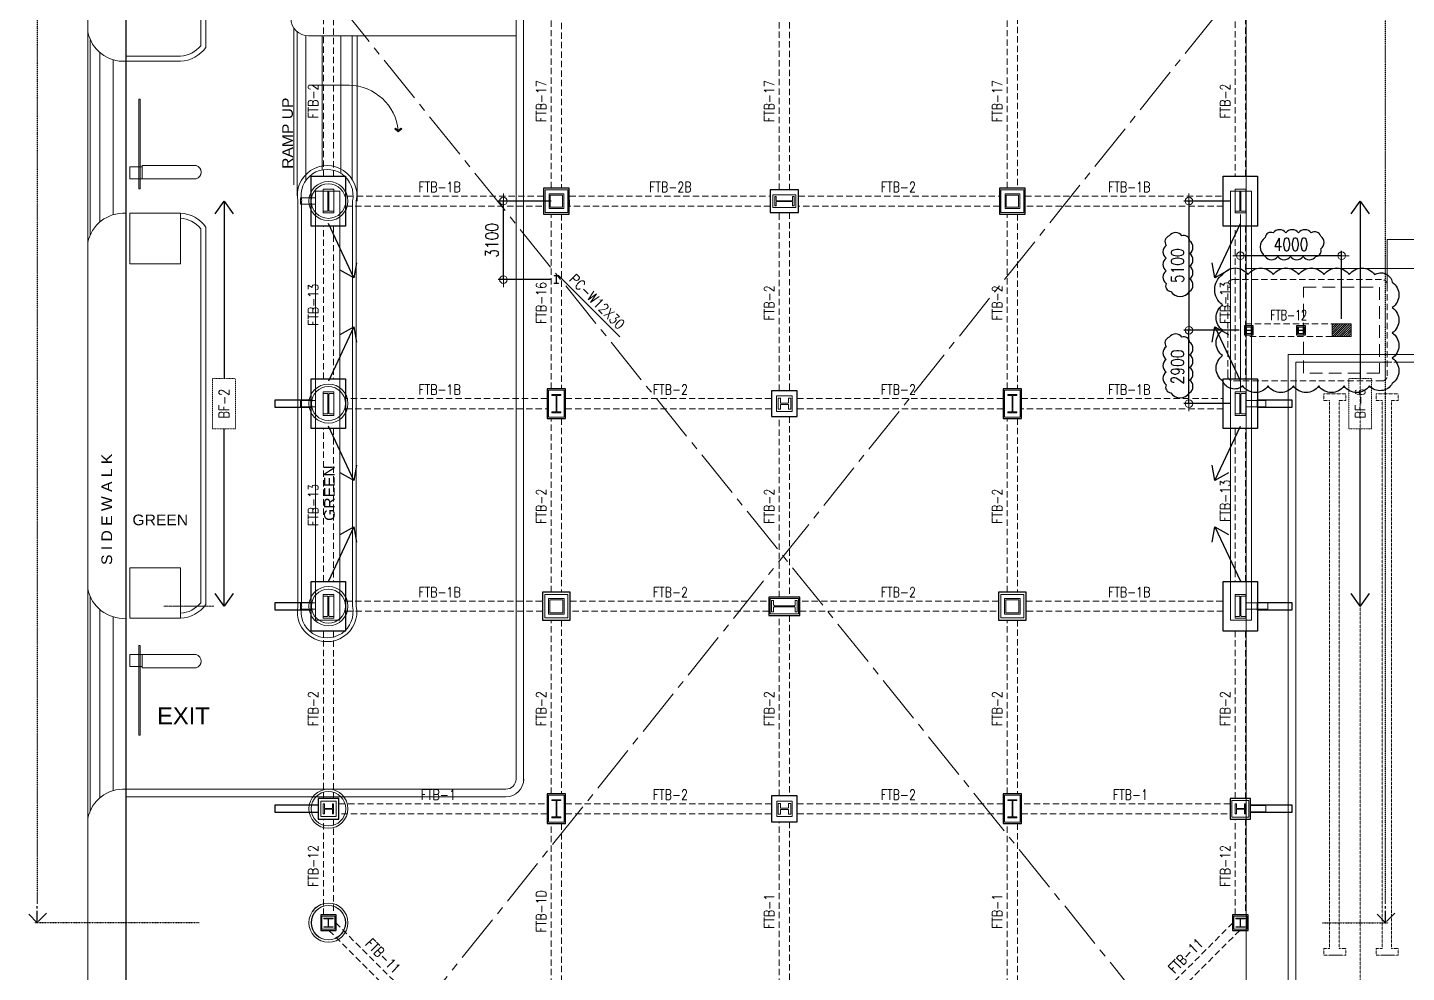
# Model space of a CAD drawing. Header units: millimetres. Extents: x 281969 to 501238, y -16030 to 119854.
# Drawn here: x 328513 to 382945, y 7011 to 44331 of the extents above; entities that cross this region are included whole.
import ezdxf

# ---------------------------------------------------------------- set-up
doc = ezdxf.new("R2010")
doc.units = ezdxf.units.MM
doc.header["$MEASUREMENT"] = 0
for name, pattern in [('CENTER2', [28.575, 19.05, -3.175, 3.175, -3.175]), ('DASHED', [0.75, 0.5, -0.25]), ('DASHED2', [0.375, 0.25, -0.125]), ('HIDDEN', [0.375, 0.25, -0.125]), ('PHANTOM2', [1.25, 0.625, -0.125, 0.125, -0.125, 0.125, -0.125])]:
    doc.linetypes.add(name, pattern=pattern)
doc.layers.get('0').update_dxf_attribs({"lineweight": 9})
for name, color, linetype, lineweight in [('A_ARCHITECTURAL BACKGROUND', 251, 'Continuous', 5), ('A_DIM', 1, 'Continuous', 5), ('BASE PLATE', 5, 'Continuous', 18), ('COLUMN', 7, 'Continuous', 13), ('GIRDER BEAM', 2, 'HIDDEN', 15), ('GIRDER GIRT', 4, 'HIDDEN', 18), ('HATCH', 8, 'Continuous', 5), ('OUTLINE', 252, 'CENTER2', 9), ('PEDESTAL CONCRETE', 20, 'Continuous', 25), ('REVCLOUD', 6, 'Continuous', 25), ('S-Anno-Symb', 143, 'PHANTOM2', 15), ('S-BEAM-IDEN', 2, 'Continuous', 9), ('S-BRACE', 2, 'Continuous', 15), ('S-BRACING', 1, 'Continuous', 18), ('S_foundation', 4, 'HIDDEN', 20), ('SPOT DET.', 1, 'Continuous', 20), ('TEXT_GB', 2, 'Continuous', 30), ('TEXT_GG', 3, 'Continuous', 30)]:
    doc.layers.add(name, color=color, linetype=linetype, lineweight=lineweight)
doc.styles.add('1', font='simplex.shx', dxfattribs={"width": 0.85, "height": 300})
doc.styles.add('ARIALNW', font='ARIALN.TTF')
doc.styles.add('MMTX$0$ESMX$0$X-OPTA1D', font='x-opta1d')
doc.styles.add('SIMPLEX', font='SIMPLEX.shx', dxfattribs={"width": 0.8, "height": 500})
doc.styles.add('SWISS', font='swissl.ttf')
doc.dimstyles.new('DIM 200', dxfattribs={"dimtxt": 0.36, "dimasz": 0.2, "dimexe": 0.1, "dimexo": 0, "dimgap": 0.08, "dimtad": 1, "dimlfac": 2, "dimrnd": 0.005, "dimzin": 1, "dimdsep": 46, "dimtxsty": 'ARIALNW', "dimcen": 0.09, "dimclrd": 6, "dimclre": 6, "dimclrt": 13, "dimadec": 0, "dimazin": 0, "dimtfac": 1, "dimtofl": 0, "dimtmove": 2, "dimatfit": 3, "dimfxl": 1, "dimtolj": 1, "dimtzin": 0, "dimarcsym": 0})
doc.dimstyles.new('DIM_100', dxfattribs={"dimtxt": 400, "dimasz": 2, "dimexe": 100, "dimexo": 250, "dimgap": 250, "dimtad": 1, "dimdec": 0, "dimrnd": 1, "dimzin": 1, "dimdsep": 46, "dimtxsty": '1', "dimblk1": 'ESCADIM_ARW', "dimblk2": 'ESCADIM_ARW', "dimsah": 1, "dimcen": 50, "dimclrd": 256, "dimclre": 256, "dimclrt": 52, "dimazin": 0, "dimtfac": 1, "dimtdec": 0, "dimtofl": 0, "dimtmove": 0, "dimatfit": 3, "dimldrblk": 'ESCADIM_ARW', "dimfxl": 1, "dimtolj": 1, "dimtzin": 0, "dimarcsym": 0})
doc.dimstyles.new('DIM_200', dxfattribs={"dimtxt": 500, "dimasz": 2, "dimexe": 200, "dimexo": 200, "dimgap": 200, "dimtad": 1, "dimdec": 0, "dimrnd": 1, "dimdsep": 46, "dimtxsty": 'SIMPLEX', "dimblk1": 'ESCADIM_ARW', "dimblk2": 'ESCADIM_ARW', "dimsah": 1, "dimcen": 50, "dimclrd": 251, "dimclre": 251, "dimclrt": 52, "dimadec": 0, "dimazin": 0, "dimtfac": 1, "dimtdec": 0, "dimtofl": 0, "dimtmove": 0, "dimatfit": 3, "dimldrblk": 'ESCADIM_ARW', "dimfxl": 1, "dimtolj": 1, "dimtzin": 0, "dimarcsym": 0})

# ---------------------------------------------------------------- blocks, each defined once
blk = doc.blocks.new('G_GIRT')
at = {"layer": 'GIRDER GIRT', "linetype": 'HIDDEN', "ltscale": 1000, "elevation": 0}
for points in [[(7800, 47574), (8200, 47574), (8200, 40983), (7800, 40983)], [(16800, 47414), (17200, 47414), (17200, 40509), (16800, 40509)], [(25800, 47439), (26200, 47439), (26200, 40449), (25800, 40449)], [(43800, 40983), (44200, 40983), (44200, 47464), (43800, 47464)], [(34800, 47259), (35200, 47259), (35200, 40509), (34800, 40509)], [(8678, 39800), (16491, 39800), (16491, 40200), (8678, 40200)], [(17511, 40200), (25441, 40200), (25441, 39800), (17511, 39800)], [(26561, 40200), (34491, 40200), (34491, 39800), (26561, 39800)], [(35511, 40200), (43322, 40200), (43322, 39800), (35511, 39800)], [(16800, 39489), (17200, 39489), (17200, 32585), (16800, 32585)], [(25800, 39549), (26200, 39549), (26200, 32510), (25800, 32510)], [(43800, 39017), (44200, 39017), (44200, 32981), (43800, 32981)], [(8678, 31800), (16640, 31800), (16640, 32200), (8678, 32200)], [(26510, 32200), (34640, 32200), (34640, 31800), (26510, 31800)], [(35360, 32200), (43324, 32200), (43324, 31800), (35360, 31800)], [(16800, 31415), (17200, 31415), (17200, 24550), (16800, 24550)], [(25800, 31490), (26200, 31490), (26200, 24357), (25800, 24357)], [(34800, 31415), (35200, 31415), (35200, 24550), (34800, 24550)], [(43800, 24980), (44200, 24980), (44200, 31017), (43800, 31017)], [(8678, 24200), (16450, 24200), (16450, 23800), (8678, 23800)], [(17550, 24200), (25391, 24200), (25391, 23800), (17550, 23800)], [(16800, 23450), (17200, 23450), (17200, 16585), (16800, 16585)], [(25800, 23637), (26200, 23637), (26200, 16507), (25800, 16507)], [(34800, 23450), (35200, 23450), (35200, 16585), (34800, 16585)], [(43800, 23014), (44200, 23014), (44200, 16404), (43800, 16404)], [(8408, 16200), (16640, 16200), (16640, 15800), (8408, 15800)], [(7800, 15589), (8200, 15589), (8200, 11805), (7800, 11805)], [(16800, 15415), (17200, 15415), (17200, 8675), (16800, 8675)], [(25800, 15487), (26200, 15487), (26200, 8675), (25800, 8675)], [(34800, 15415), (35200, 15415), (35200, 8675), (34800, 8675)], [(43800, 15589), (44200, 15589), (44200, 11805), (43800, 11805)], [(8305, 11479), (8305, 11195), (8023, 11195), (11092, 8132), (11092, 8404), (11386, 8404)], [(43695, 11479), (43695, 11195), (43977, 11195), (40908, 8132), (40908, 8404), (40614, 8404)]]:
    blk.add_lwpolyline(points, close=True, dxfattribs=at)
at = {"layer": 'GIRDER GIRT', "linetype": 'HIDDEN', "ltscale": 1000}
for points in [[(34800, 39489), (35200, 39489), (35200, 32585), (34800, 32585)], [(7800, 39017), (8200, 39017), (8200, 32981), (7800, 32981)], [(17360, 32200), (25490, 32200), (25490, 31800), (17360, 31800)], [(7800, 31015), (8200, 31015), (8200, 24980), (7800, 24980)], [(26611, 23800), (34450, 23800), (34450, 24200), (26611, 24200)], [(35550, 24200), (43324, 24200), (43324, 23800), (35550, 23800)], [(7800, 23017), (8200, 23017), (8200, 16404), (7800, 16404)], [(17360, 15800), (25491, 15800), (25491, 16200), (17360, 16200)], [(26511, 16200), (34640, 16200), (34640, 15800), (26511, 15800)], [(35360, 15800), (43593, 15800), (43593, 16200), (35360, 16200)]]:
    blk.add_lwpolyline(points, close=True, dxfattribs=at)
blk = doc.blocks.new('GF_PLAN NEW')
at = {"layer": 'A_ARCHITECTURAL BACKGROUND', "ltscale": 0.5}
for p, q in [((-1500, 77250, 0), (-1500, 3596, 0)), ((0, 45507, 0), (0, 63721, 0)), ((2162, 45707, 0), (0, 45707, 0)), ((2162, 45507, 0), (0, 45507, 0)), ((0, 39507, 0), (0, 15504, 0)), ((44003, 32442, 0), (44003, 39455, 0))]:
    blk.add_line(p, q, dxfattribs=at)
at = {"layer": 'A_ARCHITECTURAL BACKGROUND', "ltscale": 10}
for p, q in [((2962, 63721, 0), (2962, 46121, 0)), ((3162, 63721, 0), (3162, 46054, 0)), ((15408, 47510, 0), (15408, 17157, 0)), ((15708, 47510, 0), (15708, 17098, 0)), ((44230, 37327, 0), (44237, 47495, 0)), ((7221, 46510, 0), (15408, 46510, 0)), ((6794, 23985, 0), (6794, 39986, 0)), ((6945, 23985, 0), (6945, 39986, 0)), ((8950, 23985, 0), (8950, 39986, 0)), ((9101, 23985, 0), (9101, 39986, 0)), ((2962, 24120, 0), (2962, 38892, 0)), ((3162, 24052, 0), (3162, 38959, 0)), ((15408, 34512, 0), (15408, 17157, 0)), ((15708, 34573, 0), (15708, 17098, 0)), ((15008, 16757, 0), (0, 16757, 0)), ((15008, 16455, 0), (5, 16455, 0))]:
    blk.add_line(p, q, dxfattribs=at)
at = {"layer": 'A_ARCHITECTURAL BACKGROUND', "linetype": 'ByBlock', "ltscale": 0.5}
for p, q in [((6642, 40623, 0), (6642, 46816, 0)), ((-1399, 46357, 0), (-1399, 38656, 0)), ((6772, 40195, 0), (6772, 46673, 0)), ((7112, 40805, 0), (7112, 46519, 0)), ((7757, 41217, 0), (7757, 46510, 0)), ((8487, 41081, 0), (8487, 46510, 0)), ((8939, 40842, 0), (8939, 46510, 0)), ((9135, 39986, 0), (9135, 46510, 0)), ((-1026, 45858, 0), (-1026, 39155, 0)), ((-496, 45567, 0), (-496, 39446, 0)), ((8823, 44563, 0), (7229, 44563, 0)), ((-1399, 24355, 0), (-1399, 15907, 0)), ((-1026, 23856, 0), (-1026, 16406, 0)), ((-496, 23565, 0), (-496, 16697, 0))]:
    blk.add_line(p, q, dxfattribs=at)
at = {"layer": 'A_ARCHITECTURAL BACKGROUND', "linetype": 'DASHED2', "ltscale": 1.4}
blk.add_line((48731, 33627, 0), (48731, 8627, 0), dxfattribs=at)
at = {"layer": 'A_ARCHITECTURAL BACKGROUND', "linetype": 'CENTER2', "ltscale": 0.2}
blk.add_line((3472, 23985, 0), (1500, 23985, 0), dxfattribs=at)
at = {"layer": 'A_ARCHITECTURAL BACKGROUND', "lineweight": -3, "ltscale": 0.05, "elevation": 0}
blk.add_lwpolyline([(0, 76002), (0, 3948)], dxfattribs=at)
at = {"layer": 'A_ARCHITECTURAL BACKGROUND', "ltscale": 10, "elevation": 0}
for points in [[(521, 44010), (521, 40468), (576, 40468), (576, 44010)], [(162, 40865), (162, 41342), (649, 41342), (649, 40865)], [(521, 18889), (521, 22431), (576, 22431), (576, 18889)], [(162, 22073), (162, 21596), (649, 21596), (649, 22073)]]:
    blk.add_lwpolyline(points, close=True, dxfattribs=at)
at = {"layer": 'A_ARCHITECTURAL BACKGROUND', "linetype": 'ByBlock', "ltscale": 0.5, "elevation": 0}
for points in [[(10758, 42718), (10622, 42837), (10647, 42869), (10758, 42768)], [(10758, 42718), (10895, 42837), (10870, 42869), (10758, 42768)]]:
    blk.add_lwpolyline(points, dxfattribs=at)
at = {"layer": 'A_ARCHITECTURAL BACKGROUND', "ltscale": 10, "elevation": 0}
for points in [[(2786, 41389), (649, 41389), (649, 40865), (2786, 40865)], [(61999, 31502), (61999, 5500), (44230, 5500), (44230, 37327), (51417, 37325), (51416, 39986)], [(2786, 21549), (649, 21549), (649, 22073), (2786, 22073)]]:
    blk.add_lwpolyline(points, dxfattribs=at)
at = {"layer": 'A_ARCHITECTURAL BACKGROUND', "ltscale": 0.5, "elevation": 0}
for points in [[(7490, 40381), (8450, 40381), (8450, 23437), (7490, 23437)], [(43607, 40381), (44442, 40381), (44442, 23437), (43607, 23437)], [(45895, 8327), (45895, 33927), (60220, 33927), (60220, 8327)]]:
    blk.add_lwpolyline(points, close=True, dxfattribs=at)
at = {"layer": 'A_ARCHITECTURAL BACKGROUND', "elevation": 0}
for points in [[(7470, 40112), (6902, 40112), (6902, 39861), (7470, 39861)], [(7496, 32111), (6902, 32111), (6902, 31860), (7496, 31860)], [(44231, 31860), (45008, 31860), (45008, 32111), (44231, 32111)], [(7470, 24111), (6902, 24111), (6902, 23860), (7470, 23860)], [(44247, 23860), (45085, 23860), (45085, 24111), (44247, 24111)], [(44408, 15859), (45012, 15859), (45012, 16110), (44408, 16110)]]:
    blk.add_lwpolyline(points, dxfattribs=at)
at = {"layer": 'A_ARCHITECTURAL BACKGROUND', "linetype": 'ByBlock', "ltscale": 0.5, "elevation": 0}
for points in [[(2162, 37506), (2162, 39506), (162, 39506), (162, 37506)], [(2162, 23505), (2162, 25505), (162, 25505), (162, 23505)]]:
    blk.add_lwpolyline(points, close=True, dxfattribs=at)
at = {"layer": 'A_ARCHITECTURAL BACKGROUND', "ltscale": 0.5, "elevation": 0}
blk.add_lwpolyline([(50059, 33627), (59920, 33627), (59920, 8627), (46195, 8627), (46195, 33627), (49984, 33627)], dxfattribs=at)
at = {"layer": 'A_ARCHITECTURAL BACKGROUND', "linetype": 'DASHED2', "ltscale": 1.4, "elevation": 0}
for points in [[(47899, 32113), (48159, 32113), (48159, 32370), (47290, 32370), (47290, 32113), (47526, 32113)], [(47526, 32370), (47899, 32370)], [(49967, 32113), (50227, 32113), (50227, 32370), (49358, 32370), (49358, 32113), (49594, 32113)], [(49594, 32370), (49967, 32370)], [(47526, 10458), (47526, 32113)], [(47899, 32113), (47899, 10458)], [(49594, 10458), (49594, 32113)], [(49967, 32113), (49967, 10458)], [(47526, 10458), (47290, 10458), (47290, 10201), (48159, 10201), (48159, 10458), (47899, 10458)], [(49594, 10458), (49358, 10458), (49358, 10201), (50227, 10201), (50227, 10458), (49967, 10458)], [(47899, 10201), (47526, 10201)], [(49967, 10201), (49594, 10201)]]:
    blk.add_lwpolyline(points, dxfattribs=at)
at = {"layer": 'A_ARCHITECTURAL BACKGROUND', "ltscale": 10}
for centre, radius in [((8000, 39986, 0), 773), ((8000, 39986, 0), 683), ((8000, 31986, 0), 773), ((8000, 31986, 0), 673), ((8000, 23985, 0), 773), ((8000, 23985, 0), 673), ((8000, 15985, 0), 773), ((8000, 15985, 0), 683), ((8000, 11483, 0), 773), ((8000, 11483, 0), 683), ((8000, 11483, 0), 673)]:
    blk.add_circle(centre, radius, dxfattribs=at)
for centre, radius, start, end in [((7221, 47210, 0), 700, 180, 270), ((2091, 46824, 0), 1119, 273.6336, 321.1011), ((2091, 46824, 0), 1319, 273.0821, 324.2797), ((2699, 41127, 0), 276, 288.4198, 71.5802), ((7948, 40211, 0), 1175, 348.9786, 191.0214), ((7948, 40208, 0), 1026, 347.5052, 192.4948), ((2091, 38189, 0), 1119, 38.8989, 86.9179), ((2091, 38189, 0), 1319, 35.7203, 86.9179), ((2091, 24822, 0), 1119, 273.6336, 321.1011), ((2091, 24822, 0), 1319, 273.0821, 324.2797), ((7948, 23758, 0), 1175, 168.9786, 11.0214), ((7948, 23760, 0), 1026, 167.5052, 12.4948), ((2699, 21811, 0), 276, 288.4198, 71.5802), ((15008, 17157, 0), 400, 270, 0), ((15008, 17157, 0), 703, 270, 0)]:
    blk.add_arc(centre, radius, start, end, dxfattribs=at)
at = {"layer": 'A_ARCHITECTURAL BACKGROUND', "ltscale": 0.5}
for centre, radius, start, end in [((-76, 46958, 0), 1453, 191.5142, 273.0138), ((-76, 38055, 0), 1453, 86.9862, 168.4858), ((-76, 24956, 0), 1453, 191.5142, 273.0138), ((-76, 15306, 0), 1453, 86.9862, 168.4858), ((7609, 11910, 0), 200, 96.2075, 171.2107)]:
    blk.add_arc(centre, radius, start, end, dxfattribs=at)
at = {"layer": 'A_ARCHITECTURAL BACKGROUND', "linetype": 'ByBlock', "ltscale": 0.5}
blk.add_arc((8782, 42578, 0), 1986, 5.4941, 88.8085, dxfattribs=at)
at = {"layer": 'A_ARCHITECTURAL BACKGROUND', "style": 'MMTX$0$ESMX$0$X-OPTA1D', "width": 1.1}
for s, height, p in [('RAMP UP', 420, (6597, 41258, 0)), ('S I D E W A L K', 420.03, (-539, 25613, 0)), ('GREEN', 420, (8250, 27353, 0))]:
    blk.add_text(s, height=height, rotation=90, dxfattribs=at).set_placement(p)
blk.add_text('GREEN', height=420, dxfattribs=at).set_placement((265, 27182, 0))
at = {"layer": 'A_ARCHITECTURAL BACKGROUND', "style": 'SWISS'}
blk.add_text('EXIT', height=670.8, rotation=359.9897, dxfattribs=at).set_placement((1235, 19318, 0))
blk = doc.blocks.new('_Open90')
at = {"color": 0, "linetype": 'ByBlock', "lineweight": -2}
for p, q in [((0, 0), (-1, 0)), ((-0.5, 0.5), (0, 0)), ((0, 0), (-0.5, -0.5))]:
    blk.add_line(p, q, dxfattribs=at)
blk = doc.blocks.new('*D16')
at = {"layer": 'Defpoints', "color": 0, "ltscale": 0.05, "transparency": 16777216}
for p in [(378189, 72976, 0), (382119, 72976), (379387, 8976, 0)]:
    blk.add_point(p, dxfattribs=at)
at = {"layer": 'S-Anno-Symb', "lineweight": -2, "ltscale": 0.05, "transparency": 16777216}
for p, q in [((378439, 72976), (382219, 72976)), ((382119, 9726), (382119, 72226)), ((379637, 8976), (382219, 8976))]:
    blk.add_line(p, q, dxfattribs=at)
at = {"layer": 'S-Anno-Symb', "lineweight": -2, "ltscale": 0.05, "transparency": 16777216, "xscale": 750, "yscale": 750, "zscale": 750}
for p, rotation in [((382119, 72976), 90), ((382119, 8976), 270)]:
    blk.add_blockref('_Open90', p, dxfattribs=dict(at, rotation=rotation))
blk = doc.blocks.new('ESCADIM_ARW')
at = {"color": 7}
blk.add_line((-150, 0), (150, 0), dxfattribs=at)
blk.add_circle((0, 0), 75, dxfattribs=at)
blk = doc.blocks.new('*D17')
at = {"layer": 'Defpoints', "color": 0, "ltscale": 0.05, "transparency": 16777216}
for p in [(335391, 53474, 0), (328888, 8976), (335537, 8976, 0)]:
    blk.add_point(p, dxfattribs=at)
at = {"layer": 'S-Anno-Symb', "lineweight": -2, "ltscale": 0.05, "transparency": 16777216}
for p, q in [((335141, 53474), (328788, 53474)), ((328888, 52724), (328888, 9726)), ((335287, 8976), (328788, 8976))]:
    blk.add_line(p, q, dxfattribs=at)
at = {"layer": 'S-Anno-Symb', "lineweight": -2, "ltscale": 0.05, "transparency": 16777216, "xscale": 750, "yscale": 750, "zscale": 750}
for p, rotation in [((328888, 53474), 90), ((328888, 8976), 270)]:
    blk.add_blockref('_Open90', p, dxfattribs=dict(at, rotation=rotation))
blk = doc.blocks.new('GF COLUMN')
at = {"ltscale": 0.05, "elevation": 0}
blk.add_lwpolyline([(16999, 36740), (16917, 36740), (16917, 36751), (16983, 36751, 0.414214), (16996, 36764), (16996, 37030, 0.414214), (16983, 37042), (16917, 37042), (16917, 37054), (17082, 37054), (17082, 37042), (17015, 37042, 0.414214), (17003, 37030), (17003, 36764, 0.414214), (17015, 36751), (17082, 36751), (17082, 36740), (16999, 36740)], format="xyb", dxfattribs=at)
at = {"layer": 'COLUMN', "ltscale": 0.05, "elevation": 0}
for points in [[(7999, 39528), (7790, 39528), (7790, 39597), (7960, 39597, 0.414214), (7980, 39617), (7980, 40374, 0.414214), (7960, 40394), (7790, 40394), (7790, 40463), (8208, 40463), (8208, 40394), (8038, 40394, 0.414214), (8019, 40374), (8019, 39617, 0.414214), (8038, 39597), (8208, 39597), (8208, 39528), (7999, 39528)], [(43999, 39528), (43790, 39528), (43790, 39597), (43960, 39597, 0.414214), (43980, 39617), (43980, 40374, 0.414214), (43960, 40394), (43790, 40394), (43790, 40463), (44208, 40463), (44208, 40394), (44038, 40394, 0.414214), (44019, 40374), (44019, 39617, 0.414214), (44038, 39597), (44208, 39597), (44208, 39528), (43999, 39528)], [(25618, 39996), (25618, 40180), (25676, 40180), (25676, 40030, 0.414214), (25695, 40012), (26304, 40012, 0.414214), (26322, 40030), (26322, 40180), (26380, 40180), (26380, 39811), (26322, 39811), (26322, 39961, 0.414214), (26304, 39980), (25695, 39980, 0.414214), (25676, 39961), (25676, 39811), (25618, 39811), (25618, 39996)], [(7999, 31528), (7790, 31528), (7790, 31597), (7960, 31597, 0.414214), (7980, 31617), (7980, 32374, 0.414214), (7960, 32394), (7790, 32394), (7790, 32463), (8208, 32463), (8208, 32394), (8038, 32394, 0.414214), (8019, 32374), (8019, 31617, 0.414214), (8038, 31597), (8208, 31597), (8208, 31528), (7999, 31528)], [(16999, 31635), (16820, 31635), (16820, 31673), (16971, 31673, 0.414214), (16989, 31690), (16989, 32301, 0.414214), (16971, 32319), (16820, 32319), (16820, 32357), (17179, 32357), (17179, 32319), (17027, 32319, 0.414214), (17010, 32301), (17010, 31690, 0.414214), (17027, 31673), (17179, 31673), (17179, 31635), (16999, 31635)], [(34999, 31635), (34820, 31635), (34820, 31673), (34971, 31673, 0.414214), (34989, 31690), (34989, 32301, 0.414214), (34971, 32319), (34820, 32319), (34820, 32357), (35179, 32357), (35179, 32319), (35027, 32319, 0.414214), (35010, 32301), (35010, 31690, 0.414214), (35027, 31673), (35179, 31673), (35179, 31635), (34999, 31635)], [(43999, 31528), (43790, 31528), (43790, 31597), (43960, 31597, 0.414214), (43980, 31617), (43980, 32374, 0.414214), (43960, 32394), (43790, 32394), (43790, 32463), (44208, 32463), (44208, 32394), (44038, 32394, 0.414214), (44019, 32374), (44019, 31617, 0.414214), (44038, 31597), (44208, 31597), (44208, 31528), (43999, 31528)], [(7999, 23528), (7790, 23528), (7790, 23597), (7960, 23597, 0.414214), (7980, 23617), (7980, 24374, 0.414214), (7960, 24394), (7790, 24394), (7790, 24463), (8208, 24463), (8208, 24394), (8038, 24394, 0.414214), (8019, 24374), (8019, 23617, 0.414214), (8038, 23597), (8208, 23597), (8208, 23528), (7999, 23528)], [(43999, 23528), (43790, 23528), (43790, 23597), (43960, 23597, 0.414214), (43980, 23617), (43980, 24374, 0.414214), (43960, 24394), (43790, 24394), (43790, 24463), (44208, 24463), (44208, 24394), (44038, 24394, 0.414214), (44019, 24374), (44019, 23617, 0.414214), (44038, 23597), (44208, 23597), (44208, 23528), (43999, 23528)], [(7999, 11318), (7815, 11318), (7815, 11336), (7977, 11336, 0.414214), (7994, 11352), (7994, 11639, 0.414214), (7977, 11656), (7815, 11656), (7815, 11674), (8184, 11674), (8184, 11656), (8022, 11656, 0.414214), (8005, 11639), (8005, 11352, 0.414214), (8022, 11336), (8184, 11336), (8184, 11318), (7999, 11318)], [(43999, 11318), (43815, 11318), (43815, 11336), (43977, 11336, 0.414214), (43994, 11352), (43994, 11639, 0.414214), (43977, 11656), (43815, 11656), (43815, 11674), (44184, 11674), (44184, 11656), (44022, 11656, 0.414214), (44005, 11639), (44005, 11352, 0.414214), (44022, 11336), (44184, 11336), (44184, 11318), (43999, 11318)]]:
    blk.add_lwpolyline(points, format="xyb", dxfattribs=at)
for points in [[(16709, 39706), (17289, 39706), (17289, 40286), (16709, 40286)], [(34709, 39706), (35289, 39706), (35289, 40286), (34709, 40286)], [(16759, 39756), (17239, 39756), (17239, 40236), (16759, 40236)], [(34759, 39756), (35239, 39756), (35239, 40236), (34759, 40236)]]:
    blk.add_lwpolyline(points, close=True, dxfattribs=at)
at = {"layer": 'COLUMN', "ltscale": 0.05}
for points in [[(25750, 31996), (25750, 32212), (25839, 32212), (25839, 32041, 0.414214), (25857, 32023), (26142, 32023, 0.414214), (26159, 32041), (26159, 32212), (26248, 32212), (26248, 31780), (26159, 31780), (26159, 31950, 0.414214), (26142, 31968), (25857, 31968, 0.414214), (25839, 31950), (25839, 31780), (25750, 31780), (25750, 31996)], [(25493, 23996), (25493, 24217), (25575, 24217), (25575, 24047, 0.414214), (25605, 24018), (26394, 24018, 0.414214), (26423, 24047), (26423, 24217), (26505, 24217), (26505, 23775), (26423, 23775), (26423, 23944, 0.414214), (26394, 23973), (25605, 23973, 0.414214), (25575, 23944), (25575, 23775), (25493, 23775), (25493, 23996)], [(16999, 15635), (16820, 15635), (16820, 15673), (16971, 15673, 0.414214), (16989, 15690), (16989, 16301, 0.414214), (16971, 16319), (16820, 16319), (16820, 16357), (17179, 16357), (17179, 16319), (17027, 16319, 0.414214), (17010, 16301), (17010, 15690, 0.414214), (17027, 15673), (17179, 15673), (17179, 15635), (16999, 15635)], [(34999, 15635), (34820, 15635), (34820, 15673), (34971, 15673, 0.414214), (34989, 15690), (34989, 16301, 0.414214), (34971, 16319), (34820, 16319), (34820, 16357), (35179, 16357), (35179, 16319), (35027, 16319, 0.414214), (35010, 16301), (35010, 15690, 0.414214), (35027, 15673), (35179, 15673), (35179, 15635), (34999, 15635)], [(7791, 15996), (7791, 16199), (7839, 16199), (7839, 16028, 0.414214), (7856, 16011), (8142, 16011, 0.414214), (8159, 16028), (8159, 16199), (8207, 16199), (8207, 15792), (8159, 15792), (8159, 15964, 0.414214), (8142, 15981), (7856, 15981, 0.414214), (7839, 15964), (7839, 15792), (7791, 15792), (7791, 15996)], [(25750, 15996), (25750, 16212), (25839, 16212), (25839, 16041, 0.414214), (25857, 16023), (26142, 16023, 0.414214), (26159, 16041), (26159, 16212), (26248, 16212), (26248, 15780), (26159, 15780), (26159, 15950, 0.414214), (26142, 15968), (25857, 15968, 0.414214), (25839, 15950), (25839, 15780), (25750, 15780), (25750, 15996)], [(43796, 15996), (43796, 16197), (43839, 16197), (43839, 16026, 0.414214), (43856, 16009), (44143, 16009, 0.414214), (44159, 16026), (44159, 16197), (44203, 16197), (44203, 15794), (44159, 15794), (44159, 15965, 0.414214), (44143, 15982), (43856, 15982, 0.414214), (43839, 15965), (43839, 15794), (43796, 15794), (43796, 15996)]]:
    blk.add_lwpolyline(points, format="xyb", dxfattribs=at)
for points in [[(16689, 23686), (17309, 23686), (17309, 24306), (16689, 24306)], [(16739, 23736), (17259, 23736), (17259, 24256), (16739, 24256)], [(34689, 23686), (35309, 23686), (35309, 24306), (34689, 24306)], [(34739, 23736), (35259, 23736), (35259, 24256), (34739, 24256)]]:
    blk.add_lwpolyline(points, close=True, dxfattribs=at)
blk = doc.blocks.new('*D24')
at = {"color": 251, "lineweight": -2, "ltscale": 0.5, "transparency": 16777216}
for p, q in [((349186, 37476), (347096, 37476)), ((347296, 34378), (347296, 37474)), ((349186, 34376), (347096, 34376))]:
    blk.add_line(p, q, dxfattribs=at)
at = {"layer": 'Defpoints', "color": 0, "ltscale": 0.5, "transparency": 16777216}
for p in [(347296, 37476), (349386, 37476, 0), (349386, 34376, 0)]:
    blk.add_point(p, dxfattribs=at)
at = {"color": 251, "lineweight": -2, "ltscale": 0.5, "transparency": 16777216, "xscale": 2, "yscale": 2, "zscale": 2}
for p, rotation in [((347296, 37476), 90), ((347296, 34376), 270)]:
    blk.add_blockref('ESCADIM_ARW', p, dxfattribs=dict(at, rotation=rotation))
at = {"color": 52, "ltscale": 0.5, "transparency": 16777216, "insert": (346846, 35926), "char_height": 500, "attachment_point": 5, "rotation": 90, "style": 'SIMPLEX'}
blk.add_mtext('\\A1;3100', dxfattribs=at)
blk = doc.blocks.new('*D36')
at = {"layer": 'A_DIM', "color": 251, "lineweight": -2, "ltscale": 0.5, "transparency": 16777216}
for p, q in [((376346, 32376), (374161, 32376)), ((374361, 29478), (374361, 32374)), ((375968, 29476), (374161, 29476))]:
    blk.add_line(p, q, dxfattribs=at)
at = {"layer": 'Defpoints', "color": 0, "ltscale": 0.5, "transparency": 16777216}
for p in [(374361, 32376), (376546, 32376, 0), (376168, 29476, 0)]:
    blk.add_point(p, dxfattribs=at)
at = {"layer": 'A_DIM', "color": 251, "lineweight": -2, "ltscale": 0.5, "transparency": 16777216, "xscale": 2, "yscale": 2, "zscale": 2}
for p, rotation in [((374361, 32376), 90), ((374361, 29476), 270)]:
    blk.add_blockref('ESCADIM_ARW', p, dxfattribs=dict(at, rotation=rotation))
at = {"layer": 'A_DIM', "color": 52, "ltscale": 0.5, "transparency": 16777216, "insert": (373911, 30926), "char_height": 500, "attachment_point": 5, "rotation": 90, "style": 'SIMPLEX'}
blk.add_mtext('\\A1;2900', dxfattribs=at)
blk = doc.blocks.new('*D37')
at = {"layer": 'A_DIM', "color": 251, "lineweight": -2, "ltscale": 0.5, "transparency": 16777216}
for p, q in [((375982, 37476), (374161, 37476)), ((374361, 37474), (374361, 32378)), ((376346, 32376), (374161, 32376))]:
    blk.add_line(p, q, dxfattribs=at)
at = {"layer": 'Defpoints', "color": 0, "ltscale": 0.5, "transparency": 16777216}
for p in [(376182, 37476, 0), (374361, 32376), (376546, 32376, 0)]:
    blk.add_point(p, dxfattribs=at)
at = {"layer": 'A_DIM', "color": 251, "lineweight": -2, "ltscale": 0.5, "transparency": 16777216, "xscale": 2, "yscale": 2, "zscale": 2}
for p, rotation in [((374361, 37476), 90), ((374361, 32376), 270)]:
    blk.add_blockref('ESCADIM_ARW', p, dxfattribs=dict(at, rotation=rotation))
at = {"layer": 'A_DIM', "color": 52, "ltscale": 0.5, "transparency": 16777216, "insert": (373911, 34926), "char_height": 500, "attachment_point": 5, "rotation": 90, "style": 'SIMPLEX'}
blk.add_mtext('\\A1;5100', dxfattribs=at)
blk = doc.blocks.new('*D38')
at = {"layer": 'A_DIM', "color": 251, "lineweight": -2, "ltscale": 0.5, "transparency": 16777216}
for p, q in [((376389, 32825), (376389, 35518)), ((380388, 32825), (380388, 35518)), ((380386, 35318), (376391, 35318))]:
    blk.add_line(p, q, dxfattribs=at)
at = {"layer": 'Defpoints', "color": 0, "ltscale": 0.5, "transparency": 16777216}
for p in [(376389, 35318), (376389, 32625, 0), (380388, 32625, 0)]:
    blk.add_point(p, dxfattribs=at)
at = {"layer": 'A_DIM', "color": 251, "lineweight": -2, "ltscale": 0.5, "transparency": 16777216, "xscale": 2, "yscale": 2, "zscale": 2, "rotation": 180}
blk.add_blockref('ESCADIM_ARW', (376389, 35318), dxfattribs=at)
at = {"layer": 'A_DIM', "color": 251, "lineweight": -2, "ltscale": 0.5, "transparency": 16777216, "xscale": 2, "yscale": 2, "zscale": 2}
blk.add_blockref('ESCADIM_ARW', (380388, 35318), dxfattribs=at)
at = {"layer": 'A_DIM', "color": 52, "ltscale": 0.5, "transparency": 16777216, "insert": (378389, 35768), "char_height": 500, "attachment_point": 5, "style": 'SIMPLEX'}
blk.add_mtext('\\A1;4000', dxfattribs=at)

msp = doc.modelspace()

# ---------------------------------------------------------------- hatches: boundary and pattern name
at = {"layer": 'HATCH', "ltscale": 0.05}
h = msp.add_hatch(dxfattribs=at)
h.set_pattern_fill('ANSI31', color=256, scale=500)
h.paths.add_polyline_path([(380012.4, 32624.8), (380762.4, 32624.8), (380762.4, 32124.8), (380012.4, 32124.8)])

# ---------------------------------------------------------------- linework, layer by layer
at = {"layer": 'BASE PLATE', "ltscale": 0.05, "elevation": 0}
for points in [[(340179.7, 37942.3), (340597.7, 37942.3), (340597.7, 37007.2), (340179.7, 37007.2)], [(348939.4, 37024.8), (349839.4, 37024.8), (349839.4, 37924.8), (348939.4, 37924.8)], [(357932.6, 37219.8), (358847.6, 37219.8), (358847.6, 37729.8), (357932.6, 37729.8)], [(366939.4, 37024.8), (367839.4, 37024.8), (367839.4, 37924.8), (366939.4, 37924.8)], [(376182.6, 37942.3), (376600.5, 37942.3), (376600.5, 37007.2), (376182.6, 37007.2)], [(376588.5, 32246.8), (376854.4, 32246.8), (376854.4, 32502.7), (376588.5, 32502.7)], [(378646.5, 32246.8), (378912.4, 32246.8), (378912.4, 32502.7), (378646.5, 32502.7)], [(340179.7, 29941.6), (340597.7, 29941.6), (340597.7, 29006.6), (340179.7, 29006.6)], [(349083.7, 30011), (349083.7, 28941), (349693.7, 28941), (349693.7, 30011)], [(367083.7, 30011), (367083.7, 28941), (367693.7, 28941), (367693.7, 30011)], [(376182.6, 29941.6), (376600.5, 29941.6), (376600.5, 29006.6), (376182.6, 29006.6)], [(358083.7, 29171), (358693.7, 29171), (358693.7, 29781), (358083.7, 29781)], [(340179.7, 21941), (340597.7, 21941), (340597.7, 21006), (340179.7, 21006)], [(348931.2, 21018.5), (349846.2, 21018.5), (349846.2, 21933.5), (348931.2, 21933.5)], [(357830.1, 21168.5), (358950.1, 21168.5), (358950.1, 21778.5), (357830.1, 21778.5)], [(366931.2, 21018.5), (367846.2, 21018.5), (367846.2, 21933.5), (366931.2, 21933.5)], [(376182.6, 21941), (376600.5, 21941), (376600.5, 21006), (376182.6, 21006)], [(340083.7, 13167.9), (340693.7, 13167.9), (340693.7, 13777.9), (340083.7, 13777.9)], [(349083.7, 14011), (349083.7, 12941), (349693.7, 12941), (349693.7, 14011)], [(358085.1, 13167.9), (358695.1, 13167.9), (358695.1, 13777.9), (358085.1, 13777.9)], [(367083.7, 14011), (367083.7, 12941), (367693.7, 12941), (367693.7, 14011)], [(376059, 13140.4), (376724, 13140.4), (376724, 13805.4), (376059, 13805.4)], [(340133.7, 8721), (340643.7, 8721), (340643.7, 9231), (340133.7, 9231)], [(376133.7, 8721), (376643.7, 8721), (376643.7, 9231), (376133.7, 9231)]]:
    msp.add_lwpolyline(points, close=True, dxfattribs=at)
at = {"layer": 'COLUMN', "color": 7, "ltscale": 0.05, "elevation": 0}
for points in [[(376829.4, 32374.8), (376829.4, 32271.8), (376812, 32271.8), (376812, 32356.9, 0.4142136), (376799.3, 32369.7), (376643.7, 32369.7, 0.4142136), (376630.9, 32356.9), (376630.9, 32271.8), (376613.5, 32271.8), (376613.5, 32477.7), (376630.9, 32477.7), (376630.9, 32392.6, 0.4142136), (376643.7, 32379.8), (376799.3, 32379.8, 0.4142136), (376812, 32392.6), (376812, 32477.7), (376829.4, 32477.7), (376829.4, 32374.8)], [(378671.5, 32374.8), (378671.5, 32271.8), (378688.9, 32271.8), (378688.9, 32356.9, -0.4142136), (378701.6, 32369.7), (378857.2, 32369.7, -0.4142136), (378870, 32356.9), (378870, 32271.8), (378887.4, 32271.8), (378887.4, 32477.7), (378870, 32477.7), (378870, 32392.6, -0.4142136), (378857.2, 32379.8), (378701.6, 32379.8, -0.4142136), (378688.9, 32392.6), (378688.9, 32477.7), (378671.5, 32477.7), (378671.5, 32374.8)]]:
    msp.add_lwpolyline(points, format="xyb", dxfattribs=at)
at = {"layer": 'COLUMN', "ltscale": 0.05, "elevation": 0}
msp.add_lwpolyline([(380012.4, 32624.8), (380762.4, 32624.8), (380762.4, 32124.8), (380012.4, 32124.8)], close=True, dxfattribs=at)
at = {"layer": 'GIRDER BEAM', "ltscale": 0.05, "elevation": 0}
for points in [[(336719.4, 28476), (335819.4, 28476), (335819.4, 30476), (336719.4, 30476)], [(380669.6, 28476), (381569.6, 28476), (381569.6, 30476), (380669.6, 30476)]]:
    msp.add_lwpolyline(points, close=True, dxfattribs=at)
at = {"layer": 'GIRDER GIRT', "color": 3, "linetype": 'HIDDEN', "ltscale": 1000, "elevation": 0}
msp.add_lwpolyline([(376588.7, 32624.8), (380012.4, 32624.8), (380012.4, 32124.8), (376588.7, 32124.8)], close=True, dxfattribs=at)
at = {"layer": 'OUTLINE', "ltscale": 100}
for p, q in [((372439, 5926, 0), (340928.2, 45107, 0)), ((375405.7, 44797.5, 0), (344338.4, 5926, 0))]:
    msp.add_line(p, q, dxfattribs=at)
at = {"layer": 'PEDESTAL CONCRETE', "ltscale": 0.05, "elevation": 0}
for points in [[(339710.2, 36491.7), (339710.2, 38457.8), (341067.2, 38457.8), (341067.2, 36491.7)], [(375713.1, 36491.7), (375713.1, 38457.8), (377070, 38457.8), (377070, 36491.7)], [(348879.4, 36964.8), (349899.4, 36964.8), (349899.4, 37984.8), (348879.4, 37984.8)], [(357830.1, 37024.8), (358950.1, 37024.8), (358950.1, 37924.8), (357830.1, 37924.8)], [(366879.4, 36964.8), (367899.4, 36964.8), (367899.4, 37984.8), (366879.4, 37984.8)], [(376546.5, 32199.8), (376896.5, 32199.8), (376896.5, 32549.8), (376546.5, 32549.8)], [(378604.4, 32199.8), (378954.4, 32199.8), (378954.4, 32549.8), (378604.4, 32549.8)], [(339710.2, 28491.1), (339710.2, 30457.1), (341067.2, 30457.1), (341067.2, 28491.1)], [(349028.7, 30061), (349028.7, 28891), (349748.7, 28891), (349748.7, 30061)], [(357878.7, 28966), (358898.7, 28966), (358898.7, 29986), (357878.7, 29986)], [(367028.7, 30061), (367028.7, 28891), (367748.7, 28891), (367748.7, 30061)], [(375713.1, 28491.1), (375713.1, 30457.1), (377070, 30457.1), (377070, 28491.1)], [(338286.7, 29628.1), (339710.2, 29628.1), (339710.2, 29325.9), (338286.7, 29325.9)], [(377070, 29627.1), (378416.9, 29627.1), (378416.9, 29324.9), (377070, 29324.9)], [(339710.2, 20490.5), (339710.2, 22456.5), (341067.2, 22456.5), (341067.2, 20490.5)], [(375713.1, 20490.5), (375713.1, 22456.5), (377070, 22456.5), (377070, 20490.5)], [(348838.7, 20926), (349938.7, 20926), (349938.7, 22026), (348838.7, 22026)], [(357780.1, 21113.5), (359000.1, 21113.5), (359000.1, 21833.5), (357780.1, 21833.5)], [(366838.7, 20926), (367938.7, 20926), (367938.7, 22026), (366838.7, 22026)], [(338286.7, 21628.1), (339710.2, 21628.1), (339710.2, 21325.9), (338286.7, 21325.9)], [(377070, 21628.1), (378416.9, 21628.1), (378416.9, 21325.9), (377070, 21325.9)], [(338286.7, 13628.1), (339981.2, 13628.1), (339981.2, 13325.9), (338286.7, 13325.9)], [(339981.2, 13065.4), (340796.2, 13065.4), (340796.2, 13880.4), (339981.2, 13880.4)], [(349028.7, 14061), (349028.7, 12891), (349748.7, 12891), (349748.7, 14061)], [(357880.1, 12962.9), (358900.1, 12962.9), (358900.1, 13982.9), (357880.1, 13982.9)], [(367028.7, 14061), (367028.7, 12891), (367748.7, 12891), (367748.7, 14061)], [(375981.2, 13065.4), (376796.2, 13065.4), (376796.2, 13880.4), (375981.2, 13880.4)], [(376796.2, 13628.1), (378416.9, 13628.1), (378416.9, 13325.9), (376796.2, 13325.9)], [(340083.7, 8671), (340693.7, 8671), (340693.7, 9281), (340083.7, 9281)], [(376083.7, 8671), (376693.7, 8671), (376693.7, 9281), (376083.7, 9281)]]:
    msp.add_lwpolyline(points, close=True, dxfattribs=at)
at = {"layer": 'REVCLOUD', "ltscale": 0.05, "elevation": 0}
for points in [[(374386.8, 33904, 0.5205671), (374386.8, 34404, 0.5205671), (374386.8, 34904, 0.5205671), (374386.8, 35404, 0.5205671), (374386.8, 35904, 0.5205671), (374084.4, 36101.6, 0.5205671), (373584.4, 36101.6, 0.5205671), (373461.3, 35724.7, 0.5205671), (373461.3, 35224.7, 0.5205671), (373461.3, 34724.7, 0.5205671), (373461.3, 34224.7, 0.5205671), (373640.6, 33904, 0.5205671)], [(374386.8, 29904, 0.5205671), (374386.8, 30404, 0.5205671), (374386.8, 30904, 0.5205671), (374386.8, 31404, 0.5205671), (374386.8, 31904, 0.5205671), (374084.4, 32101.6, 0.5205671), (373584.4, 32101.6, 0.5205671), (373461.3, 31724.7, 0.5205671), (373461.3, 31224.7, 0.5205671), (373461.3, 30724.7, 0.5205671), (373461.3, 30224.7, 0.5205671), (373640.6, 29904, 0.5205671)]]:
    msp.add_lwpolyline(points, format="xyb", close=True, dxfattribs=at)
at = {"layer": 'REVCLOUD', "ltscale": 0.05}
for points in [[(377366.6, 35291.5, 0.5205671), (377866.6, 35291.5, 0.5205671), (378366.6, 35291.5, 0.5205671), (378866.6, 35291.5, 0.5205671), (379366.6, 35291.5, 0.5205671), (379564.2, 35594, 0.5205671), (379564.2, 36094, 0.5205671), (379187.3, 36217.1, 0.5205671), (378687.3, 36217.1, 0.5205671), (378187.3, 36217.1, 0.5205671), (377687.3, 36217.1, 0.5205671), (377366.6, 36037.8, 0.5205671)], [(375688.7, 34574.8, -0.5205671), (376688.7, 34574.8, -0.5205671), (377688.7, 34574.8, -0.5205671), (378688.7, 34574.8, -0.5205671), (379688.7, 34574.8, -0.5205671), (380688.7, 34574.8, -0.5205671), (381688.7, 34574.8, -0.5205671), (382387.4, 34273.4, -0.5205671), (382387.4, 33273.4, -0.5205671), (382387.4, 32273.4, -0.5205671), (382387.4, 31273.4, -0.5205671), (382387.4, 30273.4, -0.5205671), (381486, 30174.8, -0.5205671), (380486, 30174.8, -0.5205671), (379486, 30174.8, -0.5205671), (378486, 30174.8, -0.5205671), (377486, 30174.8, -0.5205671), (376486, 30174.8, -0.5205671), (375688.7, 30377.4, -0.5205671), (375688.7, 31377.4, -0.5205671), (375688.7, 32377.4, -0.5205671), (375688.7, 33377.4, -0.5205671)]]:
    msp.add_lwpolyline(points, format="xyb", close=True, dxfattribs=at)
at = {"layer": 'S-BEAM-IDEN', "color": 3}
msp.add_line((349472.2, 34532.5, 0), (351893.7, 32111.6, 0), dxfattribs=at)
at = {"layer": 'S-BRACING', "ltscale": 1000, "elevation": 0}
msp.add_lwpolyline([(382187.4, 34174.8), (382187.4, 35955.2), (385249.5, 35955.2)], dxfattribs=at)
at = {"layer": 'S_foundation', "color": 252, "ltscale": 2000, "elevation": 0}
msp.add_lwpolyline([(378887.4, 34074.8), (381887.4, 34074.8), (381887.4, 30674.8), (378887.4, 30674.8)], close=True, dxfattribs=at)
at = {"layer": 'SPOT DET.', "linetype": 'DASHED', "ltscale": 500, "elevation": 0}
msp.add_lwpolyline([(376088.7, 34374.8), (381987.4, 34374.8, -0.4142136), (382187.4, 34174.8), (382187.4, 30574.8, -0.4142136), (381987.4, 30374.8), (376088.7, 30374.8, -0.4142136), (375888.7, 30574.8), (375888.7, 34174.8, -0.4142136)], format="xyb", close=True, dxfattribs=at)

# ---------------------------------------------------------------- block references
at = {"color": 252, "xscale": 1.00007848107299, "yscale": 1.000078491987783, "zscale": 1.00007849178404}
msp.add_blockref('GF COLUMN', (332388.7, -2524, 0), dxfattribs=at)
at = {"layer": 'A_ARCHITECTURAL BACKGROUND'}
msp.add_blockref('GF_PLAN NEW', (332388.1, -2507.2, 0), dxfattribs=at)
at = {"layer": 'GIRDER GIRT'}
msp.add_blockref('G_GIRT', (332388.7, -2524, 0), dxfattribs=at)

# ---------------------------------------------------------------- texts
at = {"layer": 'S-BEAM-IDEN', "insert": (349864.4, 34353.2, 0), "char_height": 400, "width": 2783.27, "attachment_point": 7, "rotation": 315.00692, "style": '1'}
msp.add_mtext('PC-W12X30', dxfattribs=at)
at = {"layer": 'TEXT_GB', "char_height": 400, "attachment_point": 5, "rotation": 90, "style": 'SIMPLEX'}
for s, insert in [('\\A1;{\\W0.8;BF-2}', (336269.4, 29476, 0)), ('\\A1;{\\W0.8;BF-6}', (381119.6, 29476, 0))]:
    msp.add_mtext(s, dxfattribs=dict(at, insert=insert))
at = {"layer": 'TEXT_GG', "char_height": 400, "attachment_point": 5, "style": 'SIMPLEX'}
for s, insert, rotation in [('\\A1;FTB-2', (339789.4, 41424, 0), 90), ('\\A1;FTB-17', (348789.4, 41424, 0), 90), ('\\A1;FTB-17', (357789.4, 41424, 0), 90), ('\\A1;FTB-17', (366789.4, 41424, 0), 90), ('\\A1;FTB-2', (375789.4, 41424, 0), 90), ('\\A1;FTB-13', (339789.4, 33376.2, 0), 90), ('\\A1;FTB-16', (348789.4, 33454, 0), 90), ('\\A1;FTB-2', (357789.4, 33454, 0), 90), ('\\A1;FTB-2', (366789.4, 33454, 0), 90), ('\\A1;FTB-13', (375789.4, 33455.1, 0), 90), ('\\A1;FTB-13', (339789.4, 25469.6, 0), 90), ('\\A1;FTB-13', (375789.4, 25636.1, 0), 90), ('\\A1;FTB-2', (348789.4, 25424, 0), 90), ('\\A1;FTB-2', (357789.4, 25424, 0), 90), ('\\A1;FTB-2', (366789.4, 25424, 0), 90), ('\\A1;FTB-2', (339789.4, 17424, 0), 90), ('\\A1;FTB-2', (348789.4, 17424, 0), 90), ('\\A1;FTB-2', (357789.4, 17424, 0), 90), ('\\A1;FTB-2', (366789.4, 17424, 0), 90), ('\\A1;FTB-2', (375789.4, 17424, 0), 90), ('\\A1;FTB-12', (339789.4, 11213.2, 0), 90), ('\\A1;FTB-12', (375789.4, 11213.2, 0), 90), ('\\A1;FTB-1D', (348789.4, 9424, 0), 90), ('\\A1;{\\W0.8;FTB-1}', (357789.4, 9424, 0), 90), ('\\A1;{\\W0.8;FTB-1}', (366789.4, 9424, 0), 90), ('\\A1;FTB-11', (342547.2, 7665.2, 0), 315.00397), ('\\A1;FTB-11', (374230.2, 7665.2, 0), 44.99603)]:
    msp.add_mtext(s, dxfattribs=dict(at, insert=insert, rotation=rotation))
for s, insert in [('\\A1;FTB-1B', (344776.2, 38031.8, 0)), ('\\A1;FTB-2B', (353888.7, 38031.8, 0)), ('\\A1;{\\W0.8;FTB-2}', (362888.7, 38031.8, 0)), ('\\A1;FTB-1B', (372001.2, 38031.8, 0)), ('\\A1;{\\W0.7;FTB-12}', (378300.5, 32974.8, 0)), ('\\A1;FTB-1B', (344776.2, 30031.8, 0)), ('\\A1;{\\W0.8;FTB-2}', (353888.7, 30031.8, 0)), ('\\A1;{\\W0.8;FTB-2}', (362888.7, 30031.8, 0)), ('\\A1;FTB-1B', (372001.2, 30031.8, 0)), ('\\A1;FTB-1B', (344776.2, 22031.8, 0)), ('\\A1;{\\W0.8;FTB-2}', (353888.7, 22031.8, 0)), ('\\A1;{\\W0.8;FTB-2}', (362888.7, 22031.8, 0)), ('\\A1;FTB-1B', (372001.2, 22031.8, 0)), ('\\A1;FTB-1', (344728.1, 14031.8, 0)), ('\\A1;{\\W0.8;FTB-2}', (353888.7, 14031.8, 0)), ('\\A1;{\\W0.8;FTB-2}', (362888.7, 14031.8, 0)), ('\\A1;FTB-1', (372049.3, 14031.8, 0))]:
    msp.add_mtext(s, dxfattribs=dict(at, insert=insert))

# ---------------------------------------------------------------- dimensions: what is measured, and where the dimension line sits
at = {"ltscale": 0.5}
dim = msp.add_linear_dim(base=(347295.8, 37475.8, 0), p1=(349386.1, 34375.8, 0), p2=(349386.1, 37475.8, 0), angle=90, dimstyle='DIM_200', dxfattribs=at)
dim.commit()
dim.dimension.update_dxf_attribs({"geometry": '*D24', "text_midpoint": (346845.8, 35925.8, 0)})
at = {"layer": 'A_DIM', "ltscale": 0.5}
for p1, angle, picture, middle in [((376182.5, 37476, 0), 90, '*D37', (373910.6, 34925.9, 0)), ((376168.3, 29476, 0), 270, '*D36', (373910.6, 30925.9, 0))]:
    dim = msp.add_linear_dim(base=(374360.6, 32375.8, 0), p1=p1, p2=(376546.5, 32375.8, 0), angle=angle, dimstyle='DIM_200', dxfattribs=at)
    dim.commit()
    dim.dimension.update_dxf_attribs({"geometry": picture, "text_midpoint": middle})
dim = msp.add_linear_dim(base=(376388.7, 35317.7), p1=(380388.4, 32624.8, 0), p2=(376388.7, 32624.8, 0), dimstyle='DIM_200', dxfattribs=at)
dim.commit()
dim.dimension.update_dxf_attribs({"geometry": '*D38', "text_midpoint": (378388.5, 35767.7)})
at = {"layer": 'S-Anno-Symb', "ltscale": 0.05}
for base, p1, p2, angle, picture, middle in [((382118.7, 72976, 0), (379386.7, 8975.7, 0), (378188.7, 72976, 0), 90, '*D16', (382118.7, 40975.9, 0)), ((328888, 8975.7, 0), (335390.7, 53474.2, 0), (335537.1, 8975.7, 0), 270, '*D17', (328888, 31225, 0))]:
    dim = msp.add_linear_dim(base=base, p1=p1, p2=p2, angle=angle, text=' ', dimstyle='DIM_100', override={"dimasz": 750, "dimblk1": 'Open90', "dimblk2": 'Open90', "dimfxl": 125}, dxfattribs=at)
    dim.commit()
    dim.dimension.update_dxf_attribs({"geometry": picture, "text_midpoint": middle})

# ---------------------------------------------------------------- leaders
at = {"layer": 'S-BRACE', "ltscale": 0.5}
for points in [[(336269.4, 37476, 0), (336269.4, 30476, 0)], [(381119.6, 37476, 0), (381119.6, 30476, 0)], [(341390.8, 34441.8, 0), (340388.7, 36593, 0)], [(375386.6, 34441.8, 0), (376388.7, 36593, 0)], [(341390.8, 32510.2, 0), (340388.7, 30359, 0)], [(375386.6, 32510.2, 0), (376388.7, 30359, 0)], [(336269.4, 21476, 0), (336269.4, 28476, 0)], [(341390.8, 26441.8, 0), (340388.7, 28593, 0)], [(375386.6, 26441.8, 0), (376388.7, 28593, 0)], [(381119.6, 21476, 0), (381119.6, 28476, 0)], [(341390.8, 24610.2, 0), (340388.7, 22459, 0)], [(375386.6, 24610.2, 0), (376388.7, 22459, 0)]]:
    msp.add_leader(points, dimstyle='DIM 200', override={"dimasz": 500, "dimtad": 0, "dimclrd": 2, "dimldrblk": 'Open90', "dimfxl": 0.18}, dxfattribs=at)

doc.saveas('drawing.dxf')
